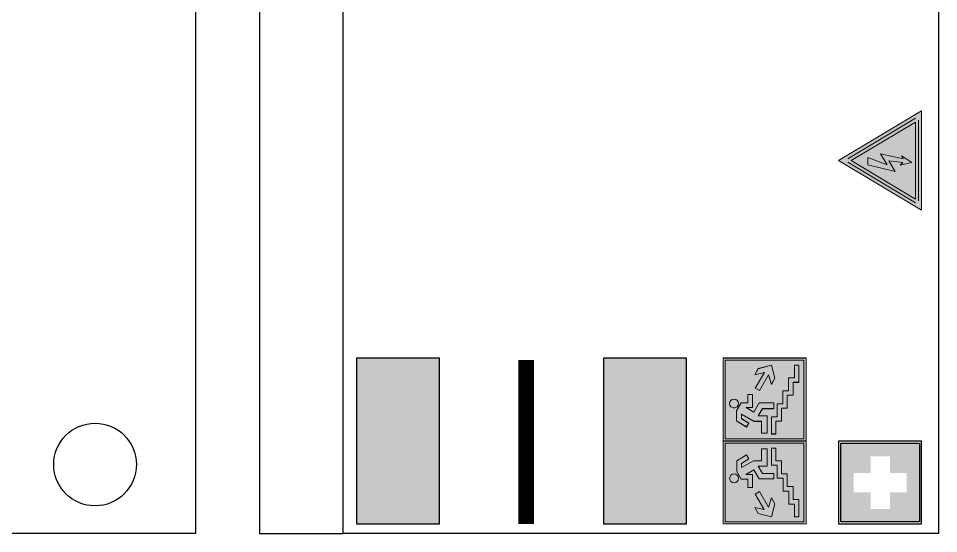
# Model space of a CAD drawing. Header units: millimetres. Extents: x 13810 to 67229, y 12374 to 21950.
# Drawn here: x 21590.1 to 21678.8, y 14959.6 to 15009.3 of the extents above; entities that cross this region are included whole.
import ezdxf

# ---------------------------------------------------------------- set-up
doc = ezdxf.new("R2010")
doc.units = ezdxf.units.MM
doc.layers.add('План_Штампы', color=7, linetype='Continuous')

# ---------------------------------------------------------------- blocks, each defined once
blk = doc.blocks.new('A$C3E6D3DDE')
at = {"lineweight": 5}
h = blk.add_hatch(color=40, dxfattribs=at)
h.paths.add_polyline_path([(24.1, 1.45), (16.46, -11.35), (31.74, -11.35)])
h.paths.add_polyline_path([(24.09, -0.46), (30.03, -10.41), (18.14, -10.41)], flags=16)
h.paths.add_polyline_path([(24.54, -3.08), (23.41, -6.02), (25.13, -5.01), (24.33, -8.5), (24.82, -8.27), (23.79, -9.86), (23.4, -8.04), (23.8, -8.43), (24.04, -6.29), (22.39, -7.25), (23.44, -3.08)], flags=0)
h = blk.add_hatch(color=256, dxfattribs=at)
h.paths.add_polyline_path([(24.37, 0.03, 0.567511), (23.82, 0.03), (17.59, -10.4, 0.582454), (17.86, -10.88), (30.32, -10.88, 0.582149), (30.6, -10.4)])
h.paths.add_polyline_path([(24.09, -0.46), (18.14, -10.41), (30.03, -10.41)], flags=16)
h.paths.add_polyline_path([(24.54, -3.08), (23.41, -6.02), (25.13, -5.01), (24.33, -8.5), (24.82, -8.27), (23.79, -9.86), (23.4, -8.04), (23.8, -8.43), (24.04, -6.29), (22.39, -7.25), (23.44, -3.08)], flags=0)
h = blk.add_hatch(color=40, dxfattribs=at)
h.paths.add_polyline_path([(24.09, -0.46), (18.14, -10.41), (30.03, -10.41)])
h.paths.add_polyline_path([(24.82, -8.27), (23.79, -9.86), (23.4, -8.04), (23.8, -8.43), (24.04, -6.29), (22.39, -7.25), (23.44, -3.08), (24.54, -3.08), (23.41, -6.02), (25.13, -5.01), (24.33, -8.5)], flags=16)
at = {"color": 40, "lineweight": 5}
for p, q in [((16.46, -11.35), (24.1, 1.45)), ((24.1, 1.45), (31.74, -11.35))]:
    blk.add_line(p, q, dxfattribs=at)
at = {"lineweight": 5}
for p, q in [((17.59, -10.4), (23.82, 0.03)), ((24.37, 0.03), (30.6, -10.4)), ((18.14, -10.41), (24.09, -0.46)), ((24.09, -0.46), (30.03, -10.41)), ((23.44, -3.08), (22.39, -7.25)), ((23.41, -6.02), (24.54, -3.08)), ((24.54, -3.08), (23.44, -3.08)), ((25.13, -5.01), (23.41, -6.02)), ((24.33, -8.5), (25.13, -5.01)), ((22.39, -7.25), (24.04, -6.29)), ((24.04, -6.29), (23.8, -8.43)), ((23.8, -8.43), (23.4, -8.04)), ((23.4, -8.04), (23.79, -9.86)), ((23.79, -9.86), (24.82, -8.27)), ((24.82, -8.27), (24.33, -8.5)), ((17.86, -10.88), (30.32, -10.88)), ((18.14, -10.41), (30.03, -10.41))]:
    blk.add_line(p, q, dxfattribs=at)
at = {"color": 50, "lineweight": 5}
blk.add_line((31.74, -11.35), (16.46, -11.35), dxfattribs=at)
blk = doc.blocks.new('A$C7B4425F7')
at = {"true_color": 0xffffff}
blk.add_hatch(color=7, dxfattribs=at).paths.add_polyline_path([(0, 0), (-16, 0), (-16, -8), (0, -8)])
h = blk.add_hatch(color=126)
h.paths.add_polyline_path([(-0.2, -0.2), (-15.8, -0.2), (-15.8, -7.8), (-0.2, -7.8)])
h.paths.add_polyline_path([(-11.765, -2.031), (-11.765, -3.656), (-11.17, -3.656, -0.568275), (-11.17, -6.176), (-12.579, -6.176), (-12.579, -2.031)], flags=16)
h.paths.add_polyline_path([(-13.327, -4.117, -0.495768), (-13.589, -6.176), (-15.031, -6.176), (-15.031, -2.031), (-13.589, -2.031, -0.487973)], flags=16)
h.paths.add_polyline_path([(-10.252, -2.031), (-9.479, -2.031), (-9.479, -6.176), (-10.252, -6.176)], flags=16)
h.paths.add_polyline_path([(-13.842, -3.686), (-14.24, -3.686), (-14.24, -3.034), (-13.897, -3.034, -0.692621)], flags=0)
h.paths.add_polyline_path([(-9.15, -2.031), (-8.395, -2.031), (-8.039, -3.067), (-7.683, -2.031), (-6.928, -2.031), (-7.641, -4.104), (-6.928, -6.176), (-7.683, -6.176), (-8.039, -5.14), (-8.395, -6.176), (-9.15, -6.176), (-8.438, -4.104)], flags=16)
h.paths.add_polyline_path([(-11.761, -4.463), (-11.418, -4.463, -0.692621), (-11.362, -5.116), (-11.761, -5.116)], flags=0)
h.paths.add_polyline_path([(-13.897, -5.2), (-14.24, -5.2), (-14.24, -4.547), (-13.842, -4.547, -0.708038)], flags=0)
edge = h.paths.add_edge_path(flags=16)
edge.add_ellipse((-5.508, -4.079), major_axis=(0, 2.049), ratio=0.586184, start_angle=0, end_angle=360)
edge = h.paths.add_edge_path(flags=0)
edge.add_ellipse((-5.508, -4.079), major_axis=(0, 1.142), ratio=0.454828, start_angle=0, end_angle=360)
h.paths.add_polyline_path([(-4.129, -4.964, 0.377264), (-3.477, -4.517, 0.0555), (-3.157, -2.031), (-1.659, -2.031), (-1.659, -4.964), (-0.957, -4.964), (-0.957, -7.009), (-1.745, -7.009), (-1.745, -6.176), (-3.297, -6.176), (-3.297, -7.02), (-4.129, -7.02)], flags=16)
h.paths.add_polyline_path([(-2.725, -2.913), (-2.279, -2.913), (-2.279, -4.964), (-3.052, -4.964, 0.079136)], flags=0)
at = {"color": 126}
blk.add_lwpolyline([(-16, -8), (0, -8), (0, 0), (-16, 0)], close=True, dxfattribs=at)
blk = doc.blocks.new('A$C18900ED3')
h = blk.add_hatch(color=126)
h.paths.add_polyline_path([(-0.18, -0.18), (-7.02, -0.18), (-7.02, -7.02), (-0.18, -7.02)])
h.paths.add_polyline_path([(-5.889, -4.459), (-5.889, -2.771), (-4.456, -2.771), (-4.456, -1.308), (-2.767, -1.308), (-2.767, -2.771), (-1.334, -2.771), (-1.334, -4.459), (-2.767, -4.459), (-2.767, -5.892), (-4.456, -5.892), (-4.456, -4.459)], flags=16)
at = {"color": 126}
for p, q in [((-7.2, 0), (-7.2, -7.2)), ((0, 0), (-7.2, 0)), ((0, -7.2), (0, 0)), ((-7.02, -7.02), (-7.02, -0.18)), ((-7.02, -0.18), (-0.18, -0.18)), ((-0.18, -0.18), (-0.18, -7.02)), ((-0.18, -7.02), (-7.02, -7.02)), ((-7.2, -7.2), (0, -7.2))]:
    blk.add_line(p, q, dxfattribs=at)
blk = doc.blocks.new('вниз 3')
at = {"lineweight": 0, "true_color": 0xffffff}
h = blk.add_hatch(color=7, dxfattribs=at)
h.dxf.hatch_style = 1
h.paths.add_polyline_path([(40997.497, -4475.686), (40997.253, -4475.284), (40995.761, -4476.146), (40995.972, -4475.233), (40995.394, -4475.564), (40995.047, -4476.834), (40996.329, -4477.171), (40996.905, -4476.83), (40995.999, -4476.549)], flags=0)
h.paths.add_polyline_path([(40999.811, -4473.953), (41000.217, -4473.953), (41000.645, -4474.666), (41001.025, -4474.432), (41000.463, -4473.487), (41000.424, -4473.487), (40999.433, -4473.487), (40998.679, -4473.917), (40998.679, -4474.571), (40997.884, -4474.571), (40997.884, -4475.003), (40999.145, -4475.003), (40999.145, -4474.432), (40999.145, -4474.383), (40999.586, -4475.15), (40998.717, -4475.67), (40998.717, -4477.062), (40999.238, -4477.062), (40999.238, -4475.964), (40999.945, -4475.563), (40999.945, -4476.425), (41001.611, -4476.425), (41001.611, -4475.876), (41000.466, -4475.876), (41000.466, -4475.121)], flags=0)
h.paths.add_polyline_path([(40999.2, -4473.237, 1), (40998.348, -4473.237, 1)], flags=0)
h.paths.add_polyline_path([(41000.458, -4477.262), (41001.687, -4477.262), (41001.687, -4476.836), (41000.029, -4476.836), (41000.029, -4477.393), (40998.784, -4477.393), (40998.784, -4477.954), (40997.534, -4477.954), (40997.534, -4478.5), (40996.288, -4478.5), (40996.288, -4479.058), (40995.053, -4479.058), (40995.053, -4479.479), (40995.289, -4479.479), (40996.718, -4479.479), (40996.718, -4478.923), (40997.971, -4478.923), (40997.971, -4478.361), (40999.197, -4478.361), (40999.197, -4477.812), (41000.458, -4477.812)], flags=0)
h.paths.add_polyline_path([(41002.371, -4472.173), (40994.371, -4472.173), (40994.371, -4480.173), (41002.371, -4480.173)])
h.paths.add_polyline_path([(41002.161, -4479.957), (40994.572, -4479.957), (40994.572, -4472.372), (41002.161, -4472.372)], flags=16)
h.paths.add_polyline_path([(41001.611, -4475.876), (41001.611, -4476.425), (40999.945, -4476.425), (40999.945, -4475.563), (40999.238, -4475.964), (40999.238, -4477.062), (40998.717, -4477.062), (40998.717, -4475.67), (40999.586, -4475.15), (40999.145, -4474.383), (40999.145, -4474.432), (40999.145, -4475.003), (40997.884, -4475.003), (40997.884, -4474.571), (40998.679, -4474.571), (40998.679, -4473.917), (40999.433, -4473.487), (41000.424, -4473.487), (41000.463, -4473.487), (41001.025, -4474.432), (41000.645, -4474.666), (41000.217, -4473.953), (40999.811, -4473.953), (41000.466, -4475.121), (41000.466, -4475.876)], flags=0)
h.paths.add_polyline_path([(41001.687, -4476.836), (41001.687, -4477.262), (41000.458, -4477.262), (41000.458, -4477.812), (40999.197, -4477.812), (40999.197, -4478.361), (40997.971, -4478.361), (40997.971, -4478.923), (40996.718, -4478.923), (40996.718, -4479.479), (40995.053, -4479.479), (40995.053, -4479.058), (40996.288, -4479.058), (40996.288, -4478.5), (40997.534, -4478.5), (40997.534, -4477.954), (40998.784, -4477.954), (40998.784, -4477.393), (41000.029, -4477.393), (41000.029, -4476.836)], flags=0)
h.paths.add_polyline_path([(40998.348, -4473.237, -1), (40999.2, -4473.237, -1)], flags=0)
h.paths.add_polyline_path([(40997.497, -4475.686), (40995.999, -4476.549), (40996.905, -4476.83), (40996.329, -4477.171), (40995.047, -4476.834), (40995.394, -4475.564), (40995.972, -4475.233), (40995.761, -4476.146), (40997.253, -4475.284)], flags=0)
at = {"lineweight": 0}
h = blk.add_hatch(color=126, dxfattribs=at)
h.dxf.hatch_style = 1
h.paths.add_polyline_path([(41002.161, -4472.372), (40994.572, -4472.372), (40994.572, -4479.957), (41002.161, -4479.957)])
h.paths.add_polyline_path([(40995.972, -4475.233), (40995.761, -4476.146), (40997.253, -4475.284), (40997.497, -4475.686), (40995.999, -4476.549), (40996.905, -4476.83), (40996.329, -4477.171), (40995.047, -4476.834), (40995.394, -4475.564)], flags=16)
h.paths.add_polyline_path([(40997.884, -4474.571), (40998.679, -4474.571), (40998.679, -4473.917), (40999.433, -4473.487), (41000.424, -4473.487), (41000.463, -4473.487), (41001.025, -4474.432), (41000.645, -4474.666), (41000.217, -4473.953), (40999.811, -4473.953), (41000.466, -4475.121), (41000.466, -4475.876), (41001.611, -4475.876), (41001.611, -4476.425), (40999.945, -4476.425), (40999.945, -4475.563), (40999.238, -4475.964), (40999.238, -4477.062), (40998.717, -4477.062), (40998.717, -4475.67), (40999.586, -4475.15), (40999.145, -4474.383), (40999.145, -4474.432), (40999.145, -4475.003), (40997.884, -4475.003)], flags=16)
h.paths.add_polyline_path([(40998.348, -4473.237, -1), (40999.2, -4473.237, -1)], flags=16)
h.paths.add_polyline_path([(40997.534, -4477.954), (40998.784, -4477.954), (40998.784, -4477.393), (41000.029, -4477.393), (41000.029, -4476.836), (41001.687, -4476.836), (41001.687, -4477.262), (41000.458, -4477.262), (41000.458, -4477.812), (40999.197, -4477.812), (40999.197, -4478.361), (40997.971, -4478.361), (40997.971, -4478.923), (40996.718, -4478.923), (40996.718, -4479.479), (40995.053, -4479.479), (40995.053, -4479.058), (40996.288, -4479.058), (40996.288, -4478.5), (40997.534, -4478.5)], flags=16)
at = {"lineweight": 0, "true_color": 0xffffff}
h = blk.add_hatch(color=7, dxfattribs=at)
h.dxf.hatch_style = 1
h.paths.add_polyline_path([(40999.2, -4473.237, 1), (40998.348, -4473.237, 1)])
h.paths.add_polyline_path([(40999.811, -4473.953), (41000.217, -4473.953), (41000.645, -4474.666), (41001.025, -4474.432), (41000.463, -4473.487), (41000.424, -4473.487), (40999.433, -4473.487), (40998.679, -4473.917), (40998.679, -4474.571), (40997.884, -4474.571), (40997.884, -4475.003), (40999.145, -4475.003), (40999.145, -4474.432), (40999.145, -4474.383), (40999.586, -4475.15), (40998.717, -4475.67), (40998.717, -4477.062), (40999.238, -4477.062), (40999.238, -4475.964), (40999.945, -4475.563), (40999.945, -4476.425), (41001.611, -4476.425), (41001.611, -4475.876), (41000.466, -4475.876), (41000.466, -4475.121)])
h.paths.add_polyline_path([(40999.197, -4477.812), (41000.458, -4477.812), (41000.458, -4477.262), (41001.687, -4477.262), (41001.687, -4476.836), (41000.029, -4476.836), (41000.029, -4477.393), (40998.784, -4477.393), (40998.784, -4477.954), (40997.534, -4477.954), (40997.534, -4478.5), (40996.288, -4478.5), (40996.288, -4479.058), (40995.053, -4479.058), (40995.053, -4479.479), (40995.289, -4479.479), (40996.718, -4479.479), (40996.718, -4478.923), (40997.971, -4478.923), (40997.971, -4478.361), (40999.197, -4478.361)])
h.paths.add_polyline_path([(40997.497, -4475.686), (40997.253, -4475.284), (40995.761, -4476.146), (40995.972, -4475.233), (40995.394, -4475.564), (40995.047, -4476.834), (40996.329, -4477.171), (40996.905, -4476.83), (40995.999, -4476.549)])
at = {"color": 126, "lineweight": 0}
for points in [[(40994.371, -4472.173), (41002.371, -4472.173), (41002.371, -4480.173), (40994.371, -4480.173)], [(40994.572, -4472.372), (41002.161, -4472.372), (41002.161, -4479.957), (40994.572, -4479.957)]]:
    blk.add_lwpolyline(points, close=True, dxfattribs=at)
for points in [[(40999.145, -4474.432), (40999.145, -4475.003), (40997.884, -4475.003), (40997.884, -4474.571), (40998.679, -4474.571), (40998.679, -4473.917), (40999.433, -4473.487), (41000.424, -4473.487), (41000.463, -4473.487), (41001.025, -4474.432), (41000.645, -4474.666), (41000.217, -4473.953), (40999.811, -4473.953), (41000.466, -4475.121), (41000.466, -4475.876), (41001.611, -4475.876), (41001.611, -4476.425), (40999.945, -4476.425), (40999.945, -4475.563), (40999.238, -4475.964), (40999.238, -4477.062), (40998.717, -4477.062), (40998.717, -4475.67), (40999.586, -4475.15), (40999.145, -4474.383), (40999.145, -4474.432)], [(40995.047, -4476.834), (40995.394, -4475.564), (40995.972, -4475.233), (40995.761, -4476.146), (40997.253, -4475.284), (40997.497, -4475.686), (40995.999, -4476.549), (40996.905, -4476.83), (40996.329, -4477.171), (40995.047, -4476.834)], [(40995.289, -4479.479), (40995.053, -4479.479), (40995.053, -4479.058), (40996.288, -4479.058), (40996.288, -4478.5), (40997.534, -4478.5), (40997.534, -4477.954), (40998.784, -4477.954), (40998.784, -4477.393), (41000.029, -4477.393), (41000.029, -4476.836), (41001.687, -4476.836), (41001.687, -4477.262), (41000.458, -4477.262), (41000.458, -4477.812), (40999.197, -4477.812), (40999.197, -4478.361), (40997.971, -4478.361), (40997.971, -4478.923), (40996.718, -4478.923), (40996.718, -4479.479), (40995.053, -4479.479)]]:
    blk.add_lwpolyline(points, dxfattribs=at)
blk.add_circle((40998.774, -4473.237), 0.426, dxfattribs=at)
blk = doc.blocks.new('вниз')
at = {"lineweight": 0, "true_color": 0xffffff}
h = blk.add_hatch(color=7, dxfattribs=at)
h.dxf.hatch_style = 1
h.paths.add_polyline_path([(40994.51, -4472.218), (40986.51, -4472.218), (40986.51, -4480.218), (40994.51, -4480.218)])
h.paths.add_polyline_path([(40994.306, -4472.417), (40994.306, -4480.009), (40986.714, -4480.009), (40986.714, -4472.417)], flags=16)
h.paths.add_polyline_path([(40988.427, -4473.525), (40989.429, -4473.525), (40990.193, -4473.956), (40990.193, -4474.601), (40991, -4474.601), (40991, -4475.059), (40989.726, -4475.059), (40989.726, -4474.457), (40989.301, -4475.185), (40990.175, -4475.698), (40990.175, -4477.106), (40989.625, -4477.106), (40989.625, -4476.006), (40988.939, -4475.593), (40988.939, -4476.456), (40988.939, -4476.462), (40987.471, -4476.462), (40987.26, -4476.462), (40987.26, -4475.923), (40988.404, -4475.923), (40988.404, -4475.204), (40989.097, -4473.987), (40988.662, -4473.987), (40988.242, -4474.702), (40987.86, -4474.474), (40988.409, -4473.556)], flags=0)
h.paths.add_polyline_path([(40990.555, -4473.285, -1), (40989.691, -4473.285, -1)], flags=0)
h.paths.add_polyline_path([(40988.849, -4476.889), (40988.849, -4477.429), (40990.099, -4477.429), (40990.099, -4477.988), (40991.337, -4477.988), (40991.337, -4478.537), (40992.59, -4478.537), (40992.59, -4479.092), (40993.826, -4479.092), (40993.826, -4479.515), (40992.166, -4479.515), (40992.166, -4478.966), (40990.915, -4478.966), (40990.915, -4478.411), (40989.678, -4478.411), (40989.678, -4477.857), (40988.43, -4477.857), (40988.43, -4477.307), (40987.597, -4477.307), (40987.184, -4477.307), (40987.184, -4476.889)], flags=0)
h.paths.add_polyline_path([(40991.614, -4475.327), (40993.119, -4476.199), (40992.899, -4475.269), (40993.483, -4475.596), (40993.832, -4476.878), (40992.561, -4477.215), (40991.971, -4476.881), (40992.899, -4476.611), (40991.38, -4475.735), (40991.578, -4475.389)], flags=0)
h.paths.add_polyline_path([(40990.193, -4473.956), (40989.429, -4473.525), (40988.427, -4473.525), (40988.409, -4473.556), (40987.86, -4474.474), (40988.242, -4474.702), (40988.662, -4473.987), (40989.097, -4473.987), (40988.404, -4475.204), (40988.404, -4475.923), (40987.26, -4475.923), (40987.26, -4476.462), (40987.471, -4476.462), (40988.939, -4476.462), (40988.939, -4476.27), (40988.939, -4475.593), (40989.625, -4476.006), (40989.625, -4477.106), (40990.175, -4477.106), (40990.175, -4475.698), (40989.301, -4475.185), (40989.726, -4474.457), (40989.726, -4475.059), (40991, -4475.059), (40991, -4474.601), (40990.193, -4474.601)], flags=0)
h.paths.add_polyline_path([(40990.555, -4473.285, 1), (40989.691, -4473.285, 1)], flags=0)
h.paths.add_polyline_path([(40991.614, -4475.327), (40991.578, -4475.389), (40991.38, -4475.735), (40992.899, -4476.611), (40991.971, -4476.881), (40992.561, -4477.215), (40993.832, -4476.878), (40993.483, -4475.596), (40992.899, -4475.269), (40993.119, -4476.199)], flags=0)
h.paths.add_polyline_path([(40990.099, -4477.429), (40988.849, -4477.429), (40988.849, -4476.889), (40987.184, -4476.889), (40987.184, -4477.307), (40987.597, -4477.307), (40988.43, -4477.307), (40988.43, -4477.857), (40989.678, -4477.857), (40989.678, -4478.411), (40990.915, -4478.411), (40990.915, -4478.966), (40992.166, -4478.966), (40992.166, -4479.515), (40993.826, -4479.515), (40993.826, -4479.092), (40992.59, -4479.092), (40992.59, -4478.537), (40991.337, -4478.537), (40991.337, -4477.988), (40990.099, -4477.988)], flags=0)
at = {"lineweight": 0}
h = blk.add_hatch(color=126, dxfattribs=at)
h.dxf.hatch_style = 1
h.paths.add_polyline_path([(40994.306, -4472.417), (40986.714, -4472.417), (40986.714, -4480.009), (40994.306, -4480.009)])
h.paths.add_polyline_path([(40988.427, -4473.525), (40989.429, -4473.525), (40990.193, -4473.956), (40990.193, -4474.601), (40991, -4474.601), (40991, -4475.059), (40989.726, -4475.059), (40989.726, -4474.457), (40989.301, -4475.185), (40990.175, -4475.698), (40990.175, -4477.106), (40989.625, -4477.106), (40989.625, -4476.006), (40988.939, -4475.593), (40988.939, -4476.456), (40988.939, -4476.462), (40987.471, -4476.462), (40987.26, -4476.462), (40987.26, -4475.923), (40988.404, -4475.923), (40988.404, -4475.204), (40989.097, -4473.987), (40988.662, -4473.987), (40988.242, -4474.702), (40987.86, -4474.474), (40988.409, -4473.556)], flags=16)
h.paths.add_polyline_path([(40990.555, -4473.285, -1), (40989.691, -4473.285, -1)], flags=16)
h.paths.add_polyline_path([(40988.849, -4476.889), (40988.849, -4477.429), (40990.099, -4477.429), (40990.099, -4477.988), (40991.337, -4477.988), (40991.337, -4478.537), (40992.59, -4478.537), (40992.59, -4479.092), (40993.826, -4479.092), (40993.826, -4479.515), (40992.166, -4479.515), (40992.166, -4478.966), (40990.915, -4478.966), (40990.915, -4478.411), (40989.678, -4478.411), (40989.678, -4477.857), (40988.43, -4477.857), (40988.43, -4477.307), (40987.597, -4477.307), (40987.184, -4477.307), (40987.184, -4476.889)], flags=16)
h.paths.add_polyline_path([(40991.614, -4475.327), (40993.119, -4476.199), (40992.899, -4475.269), (40993.483, -4475.596), (40993.832, -4476.878), (40992.561, -4477.215), (40991.971, -4476.881), (40992.899, -4476.611), (40991.38, -4475.735), (40991.578, -4475.389)], flags=16)
at = {"lineweight": 0, "true_color": 0xffffff}
h = blk.add_hatch(color=7, dxfattribs=at)
h.dxf.hatch_style = 1
h.paths.add_polyline_path([(40989.726, -4474.457), (40989.726, -4475.059), (40991, -4475.059), (40991, -4474.601), (40990.193, -4474.601), (40990.193, -4473.956), (40989.429, -4473.525), (40988.427, -4473.525), (40988.409, -4473.556), (40987.86, -4474.474), (40988.242, -4474.702), (40988.662, -4473.987), (40989.097, -4473.987), (40988.404, -4475.204), (40988.404, -4475.923), (40987.26, -4475.923), (40987.26, -4476.462), (40987.471, -4476.462), (40988.939, -4476.462), (40988.939, -4475.593), (40989.625, -4476.006), (40989.625, -4477.106), (40990.175, -4477.106), (40990.175, -4475.698), (40989.301, -4475.185)])
h.paths.add_polyline_path([(40989.691, -4473.285, 1), (40990.555, -4473.285, 1)])
h.paths.add_polyline_path([(40991.614, -4475.327), (40991.578, -4475.389), (40991.38, -4475.735), (40992.899, -4476.611), (40991.971, -4476.881), (40992.561, -4477.215), (40993.832, -4476.878), (40993.483, -4475.596), (40992.899, -4475.269), (40993.119, -4476.199)])
h.paths.add_polyline_path([(40990.099, -4477.429), (40988.849, -4477.429), (40988.849, -4476.889), (40987.184, -4476.889), (40987.184, -4477.307), (40987.597, -4477.307), (40988.43, -4477.307), (40988.43, -4477.857), (40989.678, -4477.857), (40989.678, -4478.411), (40990.915, -4478.411), (40990.915, -4478.966), (40992.166, -4478.966), (40992.166, -4479.515), (40993.826, -4479.515), (40993.826, -4479.092), (40992.59, -4479.092), (40992.59, -4478.537), (40991.337, -4478.537), (40991.337, -4477.988), (40990.099, -4477.988)])
at = {"color": 126, "lineweight": 0}
for points in [[(40986.51, -4472.218), (40994.51, -4472.218), (40994.51, -4480.218), (40986.51, -4480.218)], [(40986.714, -4472.417), (40994.306, -4472.417), (40994.306, -4480.009), (40986.714, -4480.009)]]:
    blk.add_lwpolyline(points, close=True, dxfattribs=at)
for points in [[(40987.471, -4476.462), (40987.26, -4476.462), (40987.26, -4475.923), (40988.404, -4475.923), (40988.404, -4475.204), (40989.097, -4473.987), (40988.662, -4473.987), (40988.242, -4474.702), (40987.86, -4474.474), (40988.409, -4473.556), (40988.427, -4473.525), (40989.429, -4473.525), (40990.193, -4473.956), (40990.193, -4474.601), (40991, -4474.601), (40991, -4475.059), (40989.726, -4475.059), (40989.726, -4474.457), (40989.301, -4475.185), (40990.175, -4475.698), (40990.175, -4477.106), (40989.625, -4477.106), (40989.625, -4476.006), (40988.939, -4475.593), (40988.939, -4476.456)], [(40991.578, -4475.389), (40991.38, -4475.735), (40992.899, -4476.611), (40991.971, -4476.881), (40992.561, -4477.215), (40993.832, -4476.878), (40993.483, -4475.596), (40992.899, -4475.269), (40993.119, -4476.199), (40991.614, -4475.327), (40991.578, -4475.389)], [(40987.597, -4477.307), (40987.184, -4477.307), (40987.184, -4476.889), (40988.849, -4476.889), (40988.849, -4477.429), (40990.099, -4477.429), (40990.099, -4477.988), (40991.337, -4477.988), (40991.337, -4478.537), (40992.59, -4478.537), (40992.59, -4479.092), (40993.826, -4479.092), (40993.826, -4479.515), (40992.166, -4479.515), (40992.166, -4478.966), (40990.915, -4478.966), (40990.915, -4478.411), (40989.678, -4478.411), (40989.678, -4477.857), (40988.43, -4477.857), (40988.43, -4477.307), (40987.597, -4477.307)], [(40987.471, -4476.462), (40988.939, -4476.462), (40988.939, -4476.27)]]:
    blk.add_lwpolyline(points, dxfattribs=at)
blk.add_circle((40990.123, -4473.285), 0.432, dxfattribs=at)
blk = doc.blocks.new('A$C32E8229D')
at = {"true_color": 0xffffff}
blk.add_hatch(color=7, dxfattribs=at).paths.add_polyline_path([(0, 0), (0, -8), (16, -8), (16, 0)])
h = blk.add_hatch(color=126)
h.paths.add_polyline_path([(0.2, -0.2), (15.8, -0.2), (15.8, -7.8), (0.2, -7.8)])
h.paths.add_polyline_path([(13.492, -2.045), (12.079, -2.045), (11.368, -2.625, 0.162397), (11.289, -2.839), (11.289, -3.633), (10.352, -3.633), (10.352, -4.047), (11.684, -4.047), (11.684, -3.477), (12.26, -4.279), (11.289, -5.103), (11.289, -6.781), (11.853, -6.781), (11.853, -5.443), (12.798, -4.643), (12.798, -5.939), (14.462, -5.939), (14.462, -5.389), (13.45, -5.389), (13.45, -3.967), (12.458, -2.586), (13.151, -2.586), (13.694, -3.343), (14.176, -2.998)], flags=16)
h.paths.add_polyline_path([(10.741, -1.821, 1), (11.797, -1.821, 1)], flags=16)
h.paths.add_polyline_path([(9.387, -3.588), (5.989, -3.588), (6.561, -3.026), (5.911, -3.026), (5.105, -3.833), (5.911, -4.64), (6.561, -4.64), (5.989, -4.093), (9.387, -4.093)], flags=16)
h.paths.add_polyline_path([(4.289, -1.083), (1.724, -1.083), (1.724, -6.601), (4.289, -6.601)], flags=16)
at = {"color": 126}
blk.add_lwpolyline([(16, -8), (0, -8), (0, 0), (16, 0)], close=True, dxfattribs=at)

msp = doc.modelspace()

# ---------------------------------------------------------------- linework, layer by layer
for points in [[(21549.744, 14959.584), (21549.744, 15103.35), (21607.144, 15103.35), (21607.144, 14959.584)], [(21621.39, 14959.584), (21621.39, 15103.35), (21613.339, 15103.35), (21613.339, 14959.584)], [(21621.39, 14959.584), (21621.39, 15103.35), (21678.79, 15103.35), (21678.79, 14959.584)]]:
    msp.add_lwpolyline(points, close=True)
at = {"color": 126, "lineweight": 80, "true_color": 0x008754, "const_width": 1.5}
msp.add_lwpolyline([(21639.033, 14976.307), (21639.033, 14960.51)], dxfattribs=at)
msp.add_circle((21597.471, 14966.242), 3.984)

# ---------------------------------------------------------------- block references
at = {"rotation": 90}
for name, p, xscale, yscale, zscale in [('A$C3E6D3DDE', (21670.059, 14980.493), 0.625, 0.625, 0.625), ('A$C18900ED3', (21669.152, 14968.51), 1.111111111007631, 1.111111111007631, 1.111111111007631)]:
    msp.add_blockref(name, p, dxfattribs=dict(at, xscale=xscale, yscale=yscale, zscale=zscale))
at = {"color": 126, "true_color": 0x008754, "rotation": 90}
for name, p in [('вниз', (17185.792, -26017.997)), ('вниз', (17185.792, -26018)), ('вниз 3', (17185.837, -26033.861))]:
    msp.add_blockref(name, p, dxfattribs=at)
at = {"layer": 'План_Штампы', "rotation": 90}
msp.add_blockref('A$C7B4425F7', (21622.661, 14976.51), dxfattribs=at)
at = {"layer": 'План_Штампы', "color": 126, "true_color": 0x008754, "xscale": -1, "rotation": 90}
msp.add_blockref('A$C32E8229D', (21646.495, 14976.51), dxfattribs=at)

doc.saveas('drawing.dxf')
